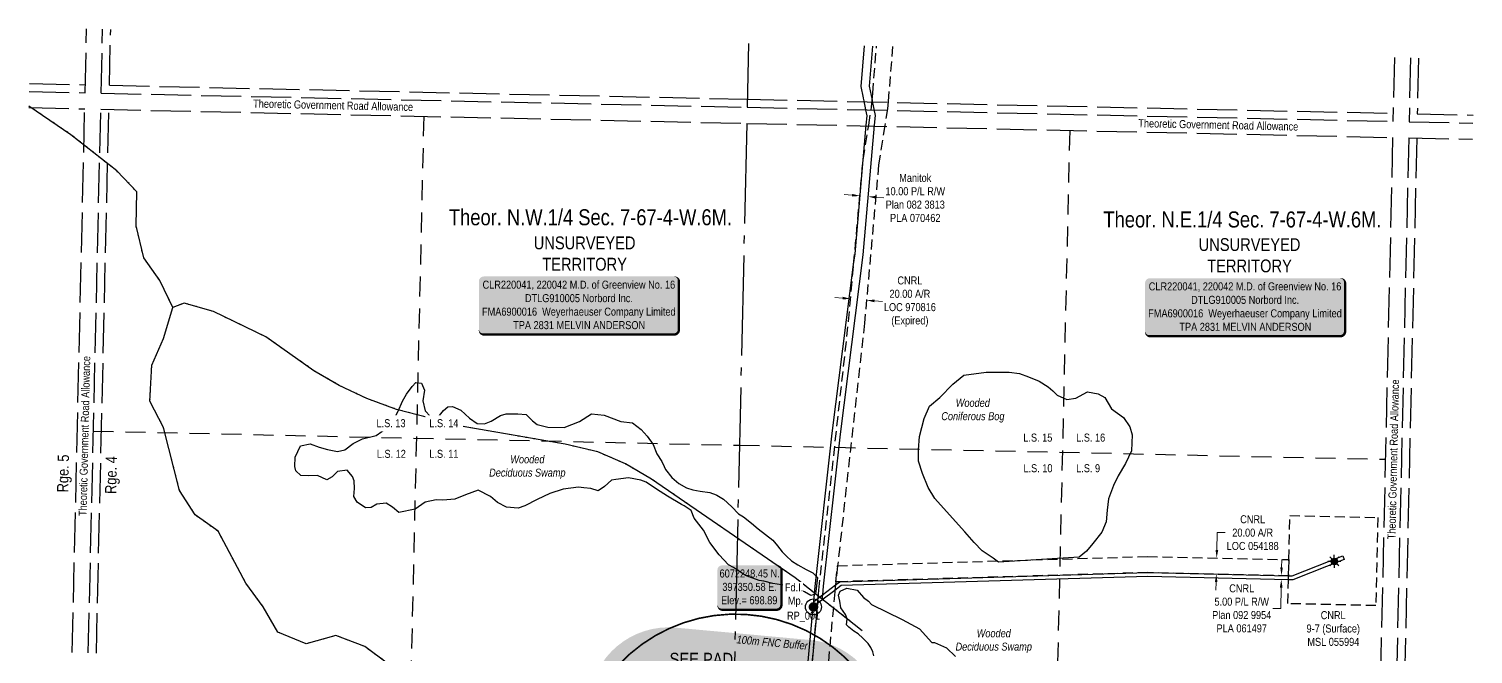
# Model space of a CAD drawing. Extents: x 395442 to 398211, y 6070208 to 6072971.
# Drawn here: x 396370 to 398175, y 6072190 to 6072971 of the extents above; entities that cross this region are included whole.
import ezdxf
from ezdxf.enums import TextEntityAlignment as Align

# ---------------------------------------------------------------- set-up
doc = ezdxf.new("R2010")
doc.units = 0
doc.header["$LTSCALE"] = 5
doc.header["$PDSIZE"] = 0.5
for name, pattern in [('foc-ACCESSROAD', [3.75, 2.5, -1.25]), ('foc-BUFFER', [16.75, 15, -1.75]), ('foc-LSD', [8, 5, -3]), ('foc-QUARTERLINE', [33, 25, -3, 2, -3]), ('foc-UNSURVEYED', [12.5, 10, -2.5]), ('foc-WHEELTRACKS', [2, 0.4, -1.6])]:
    doc.linetypes.add(name, pattern=pattern)
doc.layers.get('Defpoints').update_dxf_attribs({"color": 9})
for name, color, linetype in [('35', 37, 'Continuous'), ('AUX-BUFFER', 7, 'foc-BUFFER'), ('C-AR', 13, 'foc-ACCESSROAD'), ('C-RW', 13, 'Continuous'), ('C-SYMBOL', 7, 'Continuous'), ('C-WS', 13, 'foc-ACCESSROAD'), ('C-WS-S', 13, 'Continuous'), ('D-TXT', 6, 'Continuous'), ('DETAIL-T', 7, 'Continuous'), ('F-RW', 190, 'Continuous'), ('L-MON', 1, 'Continuous'), ('L-ROAD-T', 7, 'Continuous'), ('L-SECQ', 8, 'foc-QUARTERLINE'), ('L-SECTION-LSD', 7, 'foc-LSD'), ('L-UNS-T', 3, 'Continuous'), ('L-USEC', 7, 'foc-UNSURVEYED'), ('P-BUFFER-H 30m', 51, 'Continuous'), ('P-BUFFER-T', 40, 'Continuous'), ('T-WATER-P3', 160, 'foc-WHEELTRACKS'), ('WETLAND', 143, 'Continuous')]:
    doc.layers.add(name, color=color, linetype=linetype)
for name, color, linetype, lineweight in [('C-AR-T', 13, 'Continuous', 9), ('C-RW-T', 13, 'Continuous', 9), ('C-WS-T', 13, 'Continuous', 9), ('F-RW-T', 190, 'Continuous', 9)]:
    doc.layers.add(name, color=color, linetype=linetype, lineweight=lineweight)
doc.styles.add('100L', font='ARIALN.TTF', dxfattribs={"height": 11})
doc.styles.add('175L', font='ARIALN.TTF', dxfattribs={"height": 20})
doc.styles.add('80', font='ARIALN.TTF', dxfattribs={"height": 10})
doc.styles.add('80CG', font='ARIALN.TTF', dxfattribs={"height": 10})
doc.styles.add('80L', font='ARIALN.TTF', dxfattribs={"height": 10})
doc.styles.add('foc-LtypeFont', font='ARIALN.TTF', dxfattribs={"height": 7.35})
doc.linetypes.add('foc-TOPO-flowdirection-NOLINE', pattern='A,0,[">",foc-LtypeFont,S=0.3,R=0,X=0,Y=-0.945],-20,[">",foc-LtypeFont,S=0.3,R=0,X=0,Y=-0.945],0', length=20)
doc.dimstyles.new('Compass 5 000', dxfattribs={"dimscale": 5, "dimtxt": 9, "dimasz": 2, "dimexe": 0.2, "dimexo": 0.0625, "dimgap": 0.5, "dimtad": 0, "dimtih": 1, "dimtoh": 1, "dimzin": 0, "dimdsep": 46, "dimtxsty": '80CG', "dimcen": 0.1, "dimse1": 1, "dimse2": 1, "dimclrd": 256, "dimclrt": 256, "dimaunit": 1, "dimadec": 4, "dimazin": 0, "dimtfac": 0.06, "dimtofl": 0, "dimtmove": 0, "dimatfit": 1, "dimfxl": 0.2, "dimtolj": 1, "dimtzin": 0, "dimlwd": -1, "dimarcsym": 0})

# ---------------------------------------------------------------- blocks, each defined once
blk = doc.blocks.new('fdia')
at = {"color": 255, "const_width": 1}
blk.add_lwpolyline([(-0.5, 0, 1), (0.5, 0, 1)], format="xyb", close=True, dxfattribs=at)
blk = doc.blocks.new('Fdiaa')
blk.add_blockref('fdia', (0, 0))
blk = doc.blocks.new('fdib')
at = {"color": 1, "const_width": 1.6}
blk.add_lwpolyline([(-0.4, 0, 1), (0.4, 0, 1)], format="xyb", close=True, dxfattribs=at)
at = {"color": 1}
blk.add_circle((0, 0), 0.8, dxfattribs=at)
blk = doc.blocks.new('Fdibb')
blk.add_blockref('fdib', (0, 0))
blk = doc.blocks.new('fdicc')
for name in ['Fdibb', 'Fdiaa']:
    blk.add_blockref(name, (0, 0))
blk = doc.blocks.new('FDI')
blk.add_blockref('fdicc', (0, 0))
blk = doc.blocks.new('*D497')
at = {"layer": 'C-AR-T', "transparency": 16777216}
for p, q in [((397387, 6072634.3), (397377.1, 6072635.2)), ((397426.9, 6072630.8), (397436.8, 6072629.9))]:
    blk.add_line(p, q, dxfattribs=at)
for points in [[(397387.2, 6072636), (397386.9, 6072632.7), (397397, 6072633.4)], [(397427, 6072632.4), (397426.7, 6072629.1), (397416.9, 6072631.7)]]:
    blk.add_solid(points, dxfattribs=at)
at = {"layer": 'Defpoints', "color": 0, "transparency": 16777216}
for p in [(397396.9, 6072632.1), (397416.8, 6072630.3), (397416.9, 6072631.7)]:
    blk.add_point(p, dxfattribs=at)
at = {"layer": 'C-AR-T', "transparency": 16777216, "insert": (397471.1, 6072629.9), "char_height": 10, "attachment_point": 5, "style": '80CG'}
blk.add_mtext('\\A1;CNRL\\P20.00 A/R\\PLOC 970816\\P(Expired)', dxfattribs=at)
blk = doc.blocks.new('*D498')
at = {"layer": 'Defpoints', "color": 0, "transparency": 16777216}
for p in [(397408.8, 6072761), (397418.8, 6072761.1), (397418.7, 6072760.2)]:
    blk.add_point(p, dxfattribs=at)
at = {"layer": 'F-RW-T', "transparency": 16777216}
for p, q in [((397398.9, 6072762.9), (397388.9, 6072763.7)), ((397428.8, 6072760.2), (397438.7, 6072759.4))]:
    blk.add_line(p, q, dxfattribs=at)
for points in [[(397399, 6072764.5), (397398.7, 6072761.2), (397408.9, 6072762)], [(397428.9, 6072761.9), (397428.6, 6072758.6), (397418.8, 6072761.1)]]:
    blk.add_solid(points, dxfattribs=at)
at = {"layer": 'F-RW-T', "transparency": 16777216, "insert": (397477.8, 6072759.4), "char_height": 10, "attachment_point": 5, "style": '80CG'}
blk.add_mtext('\\A1;Manitok\\P10.00 P/L R/W^JPlan 082 3813\\PPLA 070462', dxfattribs=at)
blk = doc.blocks.new('*D499')
at = {"layer": 'C-AR-T', "transparency": 16777216}
for p, q in [((397854.7, 6072319.6), (397855.2, 6072341.3)), ((397855.2, 6072341.3), (397865.2, 6072341.3)), ((397853.8, 6072279.6), (397853.6, 6072269.6))]:
    blk.add_line(p, q, dxfattribs=at)
for points in [[(397853.1, 6072319.6), (397856.4, 6072319.5), (397854.5, 6072309.6)], [(397852.2, 6072279.6), (397855.5, 6072279.5), (397854.1, 6072289.6)]]:
    blk.add_solid(points, dxfattribs=at)
at = {"layer": 'Defpoints', "color": 0, "transparency": 16777216}
for p in [(397854.2, 6072309.6), (397854.5, 6072309.6), (397853.8, 6072289.6)]:
    blk.add_point(p, dxfattribs=at)
at = {"layer": 'C-AR-T', "transparency": 16777216, "insert": (397899.5, 6072341.3), "char_height": 10, "attachment_point": 5, "style": '80CG'}
blk.add_mtext('\\A1;CNRL\\P20.00 A/R^JLOC 054188', dxfattribs=at)
blk = doc.blocks.new('*D500')
at = {"layer": 'C-RW-T', "transparency": 16777216}
for p, q in [((397935.6, 6072297.7), (397935.9, 6072307.7)), ((397935.1, 6072272.7), (397934.5, 6072246.7)), ((397934.5, 6072246.7), (397924.5, 6072246.7))]:
    blk.add_line(p, q, dxfattribs=at)
for points in [[(397934, 6072297.8), (397937.3, 6072297.7), (397935.4, 6072287.7)], [(397933.4, 6072272.8), (397936.8, 6072272.7), (397935.3, 6072282.7)]]:
    blk.add_solid(points, dxfattribs=at)
at = {"layer": 'Defpoints', "color": 0, "transparency": 16777216}
for p in [(397911.8, 6072283.3), (397911.9, 6072288.3), (397935.3, 6072282.7)]:
    blk.add_point(p, dxfattribs=at)
at = {"layer": 'C-RW-T', "transparency": 16777216, "insert": (397885.8, 6072246.7), "char_height": 10, "attachment_point": 5, "style": '80CG'}
blk.add_mtext('\\A1;CNRL\\P5.00 P/L R/W\\PPlan 092 9954\\PPLA 061497', dxfattribs=at)
blk = doc.blocks.new('*U608')
h = blk.add_hatch(color=255)
edge = h.paths.add_edge_path()
edge.add_line((-119, -37), (119, -37))
edge.add_arc((119, -31), 6, 270, 360)
edge.add_line((125, -31), (125, 29.5))
edge.add_arc((119, 29.5), 6, 0, 90)
edge.add_line((119, 35.5), (-119, 35.5))
edge.add_arc((-119, 29.5), 6, 90, 180)
edge.add_line((-125, 29.5), (-125, -31))
edge.add_arc((-119, -31), 6, 180, 270)
at = {"color": 44, "flags": 128}
blk.add_lwpolyline([(-119, -37, 3, 3, 0), (119, -37, 3, 3, 0.414214), (125, -31, 3, 3, 0), (125, 29.5, 3, 0, 0.414214), (119, 35.5, 0, 0, 0), (-119, 35.5, 0, 0, 0.414214), (-125, 29.5, 0, 0, 0), (-125, -31, 0, 3, 0.414214)], format="xyseb", close=True, dxfattribs=at)
at = {"color": 44, "style": '80'}
blk.add_attdef('ENTER_TEXT_001', (-36, -5), '', height=10, dxfattribs=at)
blk = doc.blocks.new('*U545')
h = blk.add_hatch(color=254)
edge = h.paths.add_edge_path()
edge.add_line((-34, -28.5), (34, -28.5))
edge.add_arc((34, -22.5), 6, 270, 360)
edge.add_line((40, -22.5), (40, 21))
edge.add_arc((34, 21), 6, 0, 90)
edge.add_line((34, 27), (-34, 27))
edge.add_arc((-34, 21), 6, 90, 180)
edge.add_line((-40, 21), (-40, -22.5))
edge.add_arc((-34, -22.5), 6, 180, 270)
at = {"color": 1, "flags": 128}
blk.add_lwpolyline([(-34, -28.5, 3, 3, 0), (34, -28.5, 3, 3, 0.414214), (40, -22.5, 3, 3, 0), (40, 21, 3, 0, 0.414214), (34, 27, 0, 0, 0), (-34, 27, 0, 0, 0.414214), (-40, 21, 0, 0, 0), (-40, -22.5, 0, 3, 0.414214)], format="xyseb", close=True, dxfattribs=at)
blk.add_lwpolyline([(-24.1, -16.3, 0, 10, 0), (0, 0, 5, 5, 0)], format="xyseb", dxfattribs=at)
at = {"color": 1, "style": '80'}
blk.add_attdef('ENTER_TEXT_001', (-36, -5), '', height=10, dxfattribs=at)
blk = doc.blocks.new('GAS')
h = blk.add_hatch(color=255)
h.dxf.hatch_style = 1
edge = h.paths.add_edge_path()
edge.add_arc((0, 0), 0.9, 0, 360)
for p, q in [((-0.81, 0), (-1.62, 0)), ((-0.57, 0.57), (-1.14, 1.14)), ((0, 0.81), (0, 1.62)), ((0.57, 0.57), (1.14, 1.14)), ((1.62, 0), (0.81, 0)), ((-0.57, -0.57), (-1.14, -1.14)), ((0, -0.81), (0, -1.62)), ((1.14, -1.14), (0.57, -0.57))]:
    blk.add_line(p, q)
blk.add_circle((0, 0), 0.8)

msp = doc.modelspace()

# ---------------------------------------------------------------- hatches: boundary and pattern name
at = {"layer": 'P-BUFFER-H 30m'}
h = msp.add_hatch(color=256, dxfattribs=at)
h.dxf.hatch_style = 1
edge = h.paths.add_edge_path()
edge.add_arc((397343.395, 6071897.959), 99.962, 216.786539, 264.794224)
edge.add_line((397334.325, 6071798.409), (397413.011, 6071791.24))
edge.add_arc((397422.081, 6071890.79), 99.962, 264.794224, 354.794253)
edge.add_line((397521.63, 6071881.72), (397530.705, 6071981.322))
edge.add_arc((397431.155, 6071990.392), 99.962, 354.794253, 444.794278)
edge.add_line((397440.225, 6072089.941), (397436.427, 6072090.287))
edge.add_line((397436.427, 6072090.287), (397437.18, 6072098.481))
edge.add_arc((397337.637, 6072107.627), 99.962, 354.750569, 444.750569)
edge.add_line((397346.783, 6072207.17), (397178.754, 6072222.607))
edge.add_arc((397169.608, 6072123.065), 99.962, 84.750569, 174.750569)
edge.add_line((397070.065, 6072132.21), (397054.033, 6071957.711))
edge.add_arc((397153.576, 6071948.566), 99.962, 174.750569, 264.750569)
edge.add_line((397144.43, 6071849.023), (397263.338, 6071838.098))

# ---------------------------------------------------------------- linework, layer by layer
at = {"layer": '35', "color": 3}
msp.add_circle((397350.575, 6072248.447), 10, dxfattribs=at)
at = {"layer": 'AUX-BUFFER', "color": 251, "linetype": 'foc-BUFFER', "const_width": 1.999, "flags": 128}
msp.add_lwpolyline([(397083.128, 6072144.891), (397071.355, 6072125.884, 0.41421356), (397136.042, 6071850.647, 0.41421356), (397411.279, 6071915.334), (397423.052, 6071934.341, 0.41421356), (397358.365, 6072209.578, 0.41421356)], format="xyb", close=True, dxfattribs=at)
at = {"layer": 'C-AR'}
for points in [[(397336.973, 6072047.738), (397355.718, 6072252.936), (397356.322, 6072259.543), (397357.222, 6072269.389), (397394.45, 6072605.12), (397400.814, 6072676.346), (397412.092, 6072802.589), (397412.827, 6072807.26), (397419.633, 6072850.459), (397423.239, 6072873.352), (397423.83, 6072880.538), (397423.91, 6072881.521), (397424.632, 6072890.306), (397429.458, 6072949.062)], [(397449.487, 6072948.625), (397443.858, 6072880.1), (397443.108, 6072870.974), (397439.793, 6072850.017), (397432.013, 6072800.853), (397414.35, 6072603.128), (397380.735, 6072299.986), (397378.509, 6072279.915), (397378.081, 6072276.058), (397377.326, 6072269.246), (397377.119, 6072267.377), (397357.014, 6072047.299)]]:
    msp.add_lwpolyline(points, dxfattribs=at)
msp.add_lwpolyline([(397944.266, 6072287.553), (397768.287, 6072291.475), (397383.352, 6072280.058), (397378.509, 6072279.915), (397380.735, 6072299.986), (397768.091, 6072311.476), (397944.707, 6072307.602), (397944.266, 6072287.553)], close=True, dxfattribs=at)
at = {"layer": 'C-RW'}
msp.add_lwpolyline([(397331.951, 6072047.848), (397350.313, 6072248.714), (397350.928, 6072255.45), (397356.322, 6072259.543), (397361.718, 6072263.639), (397378.081, 6072276.058), (397383.352, 6072280.058), (397768.287, 6072291.475), (397944.266, 6072287.553), (397948.698, 6072287.437), (398012.119, 6072312.517), (398013.955, 6072307.851), (398013.955, 6072307.851), (397949.595, 6072282.416), (397944.156, 6072282.545), (397768.336, 6072286.473), (397385.103, 6072275.117), (397377.326, 6072269.246), (397361.115, 6072257.01), (397355.718, 6072252.936), (397336.973, 6072047.738)], dxfattribs=at)
at = {"layer": 'C-WS'}
msp.add_lwpolyline([(398053.429, 6072250.222), (397943.5, 6072252.629), (397944.156, 6072282.545), (397944.266, 6072287.553), (397944.707, 6072307.602), (397945.911, 6072362.555), (398055.838, 6072360.153), (398053.429, 6072250.222)], close=True, dxfattribs=at)
at = {"layer": 'F-RW'}
msp.add_lwpolyline([(397424.452, 6072949.172), (397420.349, 6072899.219), (397423.91, 6072881.521), (397423.829, 6072880.538), (397427.718, 6072862.544), (397426.643, 6072850.305), (397412.434, 6072688.548), (397384.051, 6072464.445), (397362.721, 6072274.621), (397361.718, 6072263.639), (397361.115, 6072257.01), (397355.718, 6072252.936), (397350.313, 6072248.714), (397350.928, 6072255.45), (397352.642, 6072274.203), (397374.124, 6072465.622), (397400.814, 6072676.347), (397402.494, 6072689.614), (397412.828, 6072807.261), (397416.627, 6072850.524), (397417.633, 6072861.975), (397416.107, 6072869.563), (397413.819, 6072880.757), (397413.174, 6072883.94), (397413.069, 6072884.627), (397410.274, 6072898.608), (397414.446, 6072949.39)], dxfattribs=at)
at = {"layer": 'L-SECQ'}
for p, q in [((397269.425, 6072952.558), (397267.606, 6072872.726)), ((397267.147, 6072852.622), (397248.821, 6072048.49))]:
    msp.add_line(p, q, dxfattribs=at)
at = {"layer": 'L-SECTION-LSD'}
for p, q in [((396863.524, 6072861.437), (396845.123, 6072057.307)), ((397670.77, 6072843.805), (397652.516, 6072039.674)), ((396450.663, 6072468.178), (397257.984, 6072450.556)), ((397257.984, 6072450.556), (398065.301, 6072432.924))]:
    msp.add_line(p, q, dxfattribs=at)
at = {"layer": 'L-USEC'}
for p, q in [((396440.257, 6072890.797), (396442.092, 6072970.629)), ((396460.362, 6072890.357), (396462.196, 6072970.167)), ((396470.645, 6072900.19), (396472.248, 6072969.936)), ((398076.651, 6072934.926), (398074.846, 6072855.093)), ((398096.755, 6072934.471), (398094.951, 6072854.654)), ((398106.807, 6072934.244), (398105.23, 6072864.486)), ((396370.505, 6072892.489), (396440.257, 6072890.797)), ((396370.748, 6072902.541), (396440.527, 6072900.847)), ((396460.362, 6072890.357), (397267.586, 6072872.726)), ((396470.645, 6072900.19), (397267.806, 6072882.778)), ((396370.017, 6072872.386), (396439.795, 6072870.693)), ((396421.321, 6072066.564), (396439.795, 6072870.693)), ((396441.425, 6072066.102), (396459.9, 6072870.253)), ((396451.477, 6072065.871), (396469.951, 6072870)), ((396459.9, 6072870.253), (397267.147, 6072852.622)), ((397267.606, 6072872.726), (398074.846, 6072855.093)), ((397267.806, 6072882.778), (398075.051, 6072865.146)), ((397267.147, 6072852.622), (398074.392, 6072834.989)), ((398094.951, 6072854.654), (398174.77, 6072852.908)), ((398105.23, 6072864.486), (398174.99, 6072862.96)), ((398074.392, 6072834.989), (398056.211, 6072030.858)), ((398094.497, 6072834.549), (398076.315, 6072030.418)), ((398104.548, 6072834.307), (398086.367, 6072030.176)), ((398094.497, 6072834.549), (398174.33, 6072832.803))]:
    msp.add_line(p, q, dxfattribs=at)
at = {"layer": 'T-WATER-P3', "linetype": 'foc-TOPO-flowdirection-NOLINE', "flags": 128}
for points in [[(396550.075, 6072622.56), (396533.583, 6072656.506), (396513.575, 6072684.599), (396503.981, 6072724.616), (396504.943, 6072767.244), (396479.853, 6072793.317), (396422.621, 6072838.443), (396370.06, 6072874.29)], [(397435.034, 6071607.566), (397304.843, 6071702.783), (397231.398, 6071731.312), (397197.803, 6071748.501), (397168.519, 6071770.279), (397145.232, 6071797.734), (397128.989, 6071832.267), (397083.259, 6071887.515), (397056.066, 6071909.897), (397021.982, 6071926.564), (396991.249, 6071947.366), (396965.958, 6071972.613), (396937.989, 6071995.013), (396914.346, 6072022.062), (396879.702, 6072087.558), (396860.209, 6072117.36), (396842.796, 6072150.08), (396819.439, 6072177.123), (396790.039, 6072198.903), (396753.814, 6072212.77), (396716.448, 6072202.403), (396681.071, 6072217.14), (396662.979, 6072248.63), (396641.341, 6072278.125), (396606.447, 6072343.034), (396577.672, 6072363.673), (396558.376, 6072394.123), (396538.377, 6072472.635), (396521.274, 6072505.764), (396523.593, 6072550.555), (396538.464, 6072583.97), (396550.075, 6072622.56)], [(397411.532, 6072218.684), (397327.91, 6072284.693), (397148.008, 6072408.336), (397115.451, 6072427.221), (397081.211, 6072442.112), (397040.088, 6072451.878), (396910.272, 6072474.205), (396829.663, 6072495.362), (396792.306, 6072508.9), (396757.972, 6072525.156), (396726.298, 6072543.666), (396665.986, 6072586.015), (396600.556, 6072617.565), (396564.14, 6072628.115), (396550.075, 6072622.56)]]:
    msp.add_lwpolyline(points, dxfattribs=at)
at = {"layer": 'T-WATER-P3', "flags": 128}
for points in [[(396550.075, 6072622.56), (396533.583, 6072656.506), (396513.575, 6072684.599), (396503.981, 6072724.616), (396504.943, 6072767.244), (396479.853, 6072793.317), (396422.621, 6072838.443), (396370.06, 6072874.29)], [(397435.034, 6071607.566), (397304.843, 6071702.783), (397231.398, 6071731.312), (397197.803, 6071748.501), (397168.519, 6071770.279), (397145.232, 6071797.734), (397128.989, 6071832.267), (397083.259, 6071887.515), (397056.066, 6071909.897), (397021.982, 6071926.564), (396991.249, 6071947.366), (396965.958, 6071972.613), (396937.989, 6071995.013), (396914.346, 6072022.062), (396879.702, 6072087.558), (396860.209, 6072117.36), (396842.796, 6072150.08), (396819.439, 6072177.123), (396790.039, 6072198.903), (396753.814, 6072212.77), (396716.448, 6072202.403), (396681.071, 6072217.14), (396662.979, 6072248.63), (396641.341, 6072278.125), (396606.447, 6072343.034), (396577.672, 6072363.673), (396558.376, 6072394.123), (396538.377, 6072472.635), (396521.274, 6072505.764), (396523.593, 6072550.555), (396538.464, 6072583.97), (396550.075, 6072622.56)], [(397411.532, 6072218.684), (397327.91, 6072284.693), (397148.008, 6072408.336), (397115.451, 6072427.221), (397081.211, 6072442.112), (397040.088, 6072451.878), (396910.272, 6072474.205), (396829.663, 6072495.362), (396792.306, 6072508.9), (396757.972, 6072525.156), (396726.298, 6072543.666), (396665.986, 6072586.015), (396600.556, 6072617.565), (396564.14, 6072628.115), (396550.075, 6072622.56)]]:
    msp.add_lwpolyline(points, dxfattribs=at)
at = {"layer": 'WETLAND'}
for points in [[(397282.844, 6072281.33), (397265.451, 6072287.826), (397250.573, 6072297.675), (397244.305, 6072301.158), (397232.604, 6072313.758), (397221.144, 6072329.148), (397212.958, 6072344.537), (397201.498, 6072359.598), (397197.606, 6072368.811), (397188.855, 6072374.652), (397185.821, 6072376.677), (397168.218, 6072386.736), (397154.388, 6072395.747), (397141.395, 6072404.548), (397134.937, 6072406.904), (397119.268, 6072409.965), (397103.693, 6072407.606), (397098.031, 6072406.748), (397089.517, 6072398.89), (397081.557, 6072393.525), (397072.164, 6072396.27), (397063.465, 6072397.312), (397057.036, 6072398.082), (397037.784, 6072395.616), (397021.085, 6072390.377), (397005.368, 6072382.846), (396989.979, 6072374.988), (396981.466, 6072371.713), (396967.059, 6072373.35), (396955.599, 6072378.917), (396946.758, 6072386.448), (396931.415, 6072394.434), (396915.653, 6072388.74), (396902.556, 6072383.173), (396887.494, 6072381.864), (396878.981, 6072382.191), (396865.229, 6072379.244), (396852.786, 6072370.731), (396832.512, 6072366.409), (396824.339, 6072373.324), (396816.586, 6072378.144), (396804.851, 6072377.096), (396797.726, 6072372.905), (396790.601, 6072372.276), (396780.333, 6072379.192), (396776.142, 6072386.317), (396777.15, 6072396.598), (396776.561, 6072406.015), (396774.465, 6072411.254), (396767.655, 6072419.19), (396755.867, 6072417.553), (396748.991, 6072411.005), (396742.443, 6072407.403), (396730.655, 6072412.642), (396719.523, 6072412.314), (396709.7, 6072412.642), (396703.479, 6072418.536), (396702.497, 6072424.102), (396702.824, 6072435.562), (396709.373, 6072449.969), (396721.487, 6072452.261), (396732.947, 6072448.004), (396743.425, 6072445.385), (396755.867, 6072442.765), (396764.708, 6072444.73), (396775.186, 6072452.588), (396786.973, 6072458.482), (396804, 6072462.738), (396811.203, 6072467.65), (396820.389, 6072473.864), (396825.597, 6072481.873), (396831.464, 6072492.98), (396837.122, 6072505.553), (396841.942, 6072514.354), (396849.067, 6072523.994), (396853.467, 6072528.814), (396860.592, 6072528.185), (396864.574, 6072519.384), (396862.478, 6072505.972), (396865.412, 6072493.608), (396871.699, 6072486.693), (396875.89, 6072487.112), (396883.015, 6072487.741), (396888.044, 6072494.028), (396893.492, 6072498.638), (396899.36, 6072499.057), (396909.838, 6072494.447), (396920.525, 6072484.388), (396930.164, 6072477.682), (396939.385, 6072477.054), (396947.767, 6072480.616), (396959.502, 6072487.741), (396966.627, 6072489.836), (396981.296, 6072489.627), (396991.354, 6072488.789), (396999.527, 6072481.035), (397005.236, 6072476.22), (397018.495, 6072473.08), (397038.807, 6072472.559), (397058.077, 6072480.371), (397073.181, 6072489.746), (397088.806, 6072488.183), (397109.638, 6072480.371), (397124.212, 6072478.311), (397135.109, 6072470.348), (397142.862, 6072461.966), (397150.196, 6072451.278), (397154.807, 6072439.753), (397160.884, 6072430.323), (397163.883, 6072423.779), (397165.494, 6072420.264), (397173.457, 6072410.415), (397182.258, 6072402.662), (397191.688, 6072397.213), (397199.861, 6072394.699), (397209.081, 6072393.022), (397221.235, 6072391.346), (397228.989, 6072388.622), (397229.786, 6072388.133), (397238.209, 6072382.964), (397248.477, 6072373.743), (397257.022, 6072364.867), (397262.937, 6072361.17), (397273.061, 6072353.135), (397281.293, 6072346.274), (397299.609, 6072331.832), (397305.423, 6072325), (397311.344, 6072317.373), (397316.826, 6072312.123), (397323.199, 6072306.261), (397331.1, 6072300.908), (397341.551, 6072295.3), (397349.962, 6072290.967), (397355.431, 6072285.318), (397353.287, 6072264.669), (397347.413, 6072262.929), (397339.257, 6072267.517), (397322.689, 6072274.654), (397310.454, 6072276.184), (397299.749, 6072277.968), (397288.414, 6072280.534), (397282.844, 6072281.33)], [(397524.636, 6072526.884), (397538.413, 6072538.179), (397566.328, 6072541.92), (397580.717, 6072541.92), (397595.106, 6072541.632), (397608.056, 6072540.193), (397619.279, 6072535.877), (397632.517, 6072530.697), (397643.74, 6072523.502), (397649.784, 6072518.322), (397655.251, 6072513.142), (397667.338, 6072507.674), (397678.562, 6072509.401), (397693.238, 6072517.171), (397706.476, 6072514.581), (397714.534, 6072510.264), (397722.88, 6072496.163), (397738.222, 6072485.066), (397745.866, 6072473.375), (397749.014, 6072463.482), (397748.114, 6072443.697), (397740.47, 6072427.51), (397731.477, 6072412.222), (397725.631, 6072400.081), (397719.336, 6072383.444), (397717.538, 6072369.504), (397716.189, 6072354.666), (397710.793, 6072342.075), (397699.551, 6072327.686), (397691.907, 6072318.244), (397682.465, 6072310.6), (397581.742, 6072304.304), (397574.997, 6072309.251), (397561.507, 6072318.693), (397551.615, 6072329.035), (397539.924, 6072342.525), (397516.992, 6072367.706), (397502.153, 6072383.893), (397494.059, 6072397.833), (397486.865, 6072415.369), (397481.918, 6072430.657), (397481.918, 6072444.597), (397483.267, 6072461.234), (397489.113, 6072483.717), (397495.408, 6072499.455), (397508.448, 6072510.246), (397524.636, 6072526.884)]]:
    msp.add_lwpolyline(points, close=True, dxfattribs=at)
msp.add_lwpolyline([(397426.174, 6072187.227), (397424.644, 6072192.58), (397422.096, 6072197.678), (397419.037, 6072202.776), (397412.155, 6072209.658), (397406.547, 6072215.01), (397400.94, 6072218.324), (397394.568, 6072223.167), (397391.769, 6072226.276), (397391.769, 6072226.276), (397392.528, 6072233.617), (397390.489, 6072238.97), (397384.882, 6072247.381), (397383.352, 6072255.538), (397381.823, 6072263.184), (397384.117, 6072268.027), (397392.133, 6072271.752), (397405.237, 6072269.506), (397413.174, 6072260.126), (397419.186, 6072255.557), (397423.283, 6072251.459), (397461.243, 6072232.791), (397483.023, 6072220.967), (397498.399, 6072204.07), (397501.75, 6072204.07), (397516.812, 6072197.521), (397528.272, 6072186.716)], dxfattribs=at)

# ---------------------------------------------------------------- block references
ref = msp.add_blockref('*U608', (397057.391, 6072625.835))
ref.add_attrib('ENTER_TEXT_001', 'CLR220041, 220042 M.D. of Greenview No. 16', (396937.033, 6072646.098), dxfattribs={"color": 44, "height": 10, "style": '80'})
ref.add_attrib('ENTER_TEXT_002', 'DTLG910005 Norbord Inc.', (396989.953, 6072629.254), dxfattribs={"color": 44, "height": 10, "style": '80'})
ref.add_attrib('ENTER_TEXT_003', 'FMA6900016  Weyerhaeuser Company Limited', (396936.344, 6072612.41), dxfattribs={"color": 44, "height": 10, "style": '80'})
ref.add_attrib('ENTER_TEXT_004', 'TPA 2831 MELVIN ANDERSON', (396975.29, 6072595.566), dxfattribs={"color": 44, "height": 10, "style": '80'})
ref = msp.add_blockref('*U608', (397889.982, 6072623.72))
ref.add_attrib('ENTER_TEXT_001', 'CLR220041, 220042 M.D. of Greenview No. 16', (397769.624, 6072643.982), dxfattribs={"color": 44, "height": 10, "style": '80'})
ref.add_attrib('ENTER_TEXT_002', 'DTLG910005 Norbord Inc.', (397822.544, 6072627.138), dxfattribs={"color": 44, "height": 10, "style": '80'})
ref.add_attrib('ENTER_TEXT_003', 'FMA6900016  Weyerhaeuser Company Limited', (397768.935, 6072610.294), dxfattribs={"color": 44, "height": 10, "style": '80'})
ref.add_attrib('ENTER_TEXT_004', 'TPA 2831 MELVIN ANDERSON', (397807.881, 6072593.45), dxfattribs={"color": 44, "height": 10, "style": '80'})
at = {"layer": 'C-WS-S', "xscale": 4.998111250000002, "yscale": 4.998111250000002, "zscale": 4.998111250000002}
msp.add_blockref('GAS', (398001.526, 6072305.358), dxfattribs=at)
at = {"layer": 'DETAIL-T'}
ref = msp.add_blockref('*U545', (397270.512, 6072273.526), dxfattribs=at)
ref.add_attrib('ENTER_TEXT_001', '6072248.45 N.', (397233.217, 6072285.298), dxfattribs={"layer": '0', "color": 1, "height": 10, "style": '80'})
ref.add_attrib('ENTER_TEXT_002', '397350.58 E.', (397236.692, 6072268.591), dxfattribs={"layer": '0', "color": 1, "height": 10, "style": '80'})
ref.add_attrib('ENTER_TEXT_003', 'Elev.= 698.89', (397235.124, 6072251.883), dxfattribs={"layer": '0', "color": 1, "height": 10, "style": '80'})
at = {"layer": 'L-MON', "xscale": 5.000000000000004, "yscale": 5.000000000000004, "zscale": 5.000000000000004}
msp.add_blockref('FDI', (397350.575, 6072248.447), dxfattribs=at)

# ---------------------------------------------------------------- texts
at = {"layer": '35', "color": 3, "style": '80'}
msp.add_attdef('RP_001', (397317.505, 6072232.597), 'RP', height=10, dxfattribs=at)
at = {"layer": 'C-SYMBOL', "color": 3, "style": '175L'}
for s, p in [('Theor. N.W.1/4 Sec. 7-67-4-W.6M.', (397071.86, 6072719.313)), ('Theor. N.E.1/4 Sec. 7-67-4-W.6M.', (397886.663, 6072716.583))]:
    msp.add_text(s, height=19.99245, dxfattribs=at).set_placement(p, align=Align.BOTTOM_CENTER)
at = {"layer": 'C-WS-T', "insert": (397958.059, 6072243.24), "char_height": 9.99622, "attachment_point": 1, "style": '80L'}
msp.add_mtext_dynamic_manual_height_columns('\\pi26.478;CNRL\\P\\pi8.7353;9-7 (Surface)\\P\\pi9.8093;MSL 055994', width=83.14158, gutter_width=50, heights=[0], dxfattribs=at)
at = {"layer": 'D-TXT', "color": 3, "char_height": 14, "attachment_point": 1, "rotation": 88.69711, "style": '80L'}
for s, width, insert in [('Rge. 5', 73.75526, (396405.091, 6072391.802)), ('Rge. 4', 63.86109, (396465.132, 6072389.819))]:
    msp.add_mtext_dynamic_manual_height_columns(s, width=width, gutter_width=47.5, heights=[0], dxfattribs=dict(at, insert=insert))
at = {"layer": 'DETAIL-T', "color": 3, "insert": (397210.464, 6072169.779), "char_height": 15.99396, "width": 109.43379, "attachment_point": 5, "style": '80CG', "bg_fill": 1, "box_fill_scale": 1.15, "bg_fill_color": 51, "bg_fill_transparency": 0}
msp.add_mtext('SEE PAD\\PSITE DETAIL', dxfattribs=at)
at = {"layer": 'L-ROAD-T', "style": '80L'}
for height, rotation, p in [(10, 358.748751, (396750.239, 6072875.221)), (10, 358.748751, (397856.526, 6072850.724)), (9.99622, 88.684111, (396439.485, 6072462.033)), (9.99622, 88.684111, (398075.212, 6072432.856))]:
    msp.add_text('Theoretic Government Road Allowance', height=height, rotation=rotation, dxfattribs=at).set_placement(p, align=Align.MIDDLE_CENTER)
at = {"layer": 'L-UNS-T', "color": 3, "char_height": 15.99396, "attachment_point": 5, "style": '80L'}
for insert in [(397064.552, 6072689.884), (397895.545, 6072687.745)]:
    msp.add_mtext_dynamic_manual_height_columns('UNSURVEYED TERRITORY', width=126.41375, gutter_width=47.5, heights=[0], dxfattribs=dict(at, insert=insert))
at = {"layer": 'P-BUFFER-T', "insert": (397255.133, 6072213.067), "char_height": 9.99622, "attachment_point": 1, "rotation": 354.750569, "style": '80L'}
msp.add_mtext_dynamic_manual_height_columns('{\\fArial Narrow|b0|i1|c0|p34;100m FNC Buffer}', width=90.22278, gutter_width=50, heights=[0], dxfattribs=at)
at = {"layer": 'WETLAND', "char_height": 9.99622, "attachment_point": 1, "style": '80L'}
for s, width, insert in [('\\pi18.629;{\\fArial Narrow|b0|i1|c0|p34;Wooded \\P\\pi0.58313;Coniferous Bog}', 79.03588, (397509.766, 6072508.488)), ('\\pi26.79;{\\fArial Narrow|b0|i1|c0|p34;Wooded \\P\\pi0.34415;Deciduous Swamp}', 95.35921, (396944.922, 6072437.964)), ('\\pi26.79;{\\fArial Narrow|b0|i1|c0|p34;Wooded \\P\\pi0.34415;Deciduous Swamp}', 95.35921, (397527.797, 6072220.613))]:
    msp.add_mtext_dynamic_manual_height_columns(s, width=width, gutter_width=50, heights=[0], dxfattribs=dict(at, insert=insert))

# ---------------------------------------------------------------- dimensions: what is measured, and where the dimension line sits
at = {"layer": 'C-AR-T'}
dim = msp.add_aligned_dim(p1=(397396.862, 6072632.118), p2=(397416.78, 6072630.338), distance=1.322, text='CNRL\\P20.00 A/R\\PLOC 970816\\P(Expired)', dimstyle='Compass 5 000', dxfattribs=at)
dim.commit()
dim.dimension.update_dxf_attribs({"geometry": '*D497', "text_midpoint": (397471.12, 6072629.876)})
dim = msp.add_linear_dim(base=(397854.507, 6072309.58), p1=(397853.763, 6072289.57), p2=(397854.202, 6072309.587), angle=88.743551, text='CNRL\\P20.00 A/R^JLOC 054188', dimstyle='Compass 5 000', dxfattribs=at)
dim.commit()
dim.dimension.update_dxf_attribs({"geometry": '*D499', "text_midpoint": (397899.516, 6072341.251), "dimtype": 161})
at = {"layer": 'C-RW-T'}
dim = msp.add_linear_dim(base=(397935.315, 6072282.743), p1=(397911.901, 6072288.275), p2=(397911.789, 6072283.268), angle=268.720335, text='CNRL\\P5.00 P/L R/W\\PPlan 092 9954\\PPLA 061497', dimstyle='Compass 5 000', dxfattribs=at)
dim.commit()
dim.dimension.update_dxf_attribs({"geometry": '*D500', "text_midpoint": (397885.786, 6072246.746), "dimtype": 161})
at = {"layer": 'F-RW-T'}
dim = msp.add_aligned_dim(p1=(397408.768, 6072761.04), p2=(397418.725, 6072760.165), distance=0.946, text='Manitok\\P10.00 P/L R/W^JPlan 082 3813\\PPLA 070462', dimstyle='Compass 5 000', dxfattribs=at)
dim.commit()
dim.dimension.update_dxf_attribs({"geometry": '*D498', "text_midpoint": (397477.817, 6072759.357)})

# ---------------------------------------------------------------- next in the draw order: texts
at = {"layer": 'L-MON', "insert": (397313.832, 6072277.991), "char_height": 10, "attachment_point": 1, "style": '80L', "bg_fill": 3, "box_fill_scale": 1.15, "bg_fill_color": 256, "bg_fill_true_color": 256, "bg_fill_transparency": 0}
msp.add_mtext_dynamic_manual_height_columns('\\pi1.0618;Fd.I.\\P\\pi4.7794;Mp.', width=22.04407, gutter_width=50, heights=[0], dxfattribs=at)
at = {"layer": 'L-SECTION-LSD', "attachment_point": 1, "style": '100L', "bg_fill": 3, "box_fill_scale": 1.5, "bg_fill_color": 256, "bg_fill_transparency": 0}
for s, width, insert, char_height in [('\\pi1.902;L.S. 13', 36.83422, (396802.589, 6072483.052), 9.99622), ('L.S. 14', 36.9982, (396870.523, 6072483.052), 9.9962), ('\\pi1.859;L.S. 15', 36.85945, (397610.954, 6072465.062), 9.99622), ('L.S. 16', 36.94144, (397678.888, 6072465.062), 9.9962), ('\\pi2.2409;L.S. 12', 37.11172, (396802.589, 6072444.782), 9.99622), ('L.S. 11', 36.4495, (396870.523, 6072444.782), 9.9962), ('\\pi2.0423;L.S. 10', 36.95405, (397610.954, 6072426.792), 9.99622), ('L.S. 9', 30.52728, (397678.888, 6072426.792), 9.9962)]:
    msp.add_mtext_dynamic_manual_height_columns(s, width=width, gutter_width=55, heights=[0], dxfattribs=dict(at, insert=insert, char_height=char_height))

doc.saveas('drawing.dxf')
